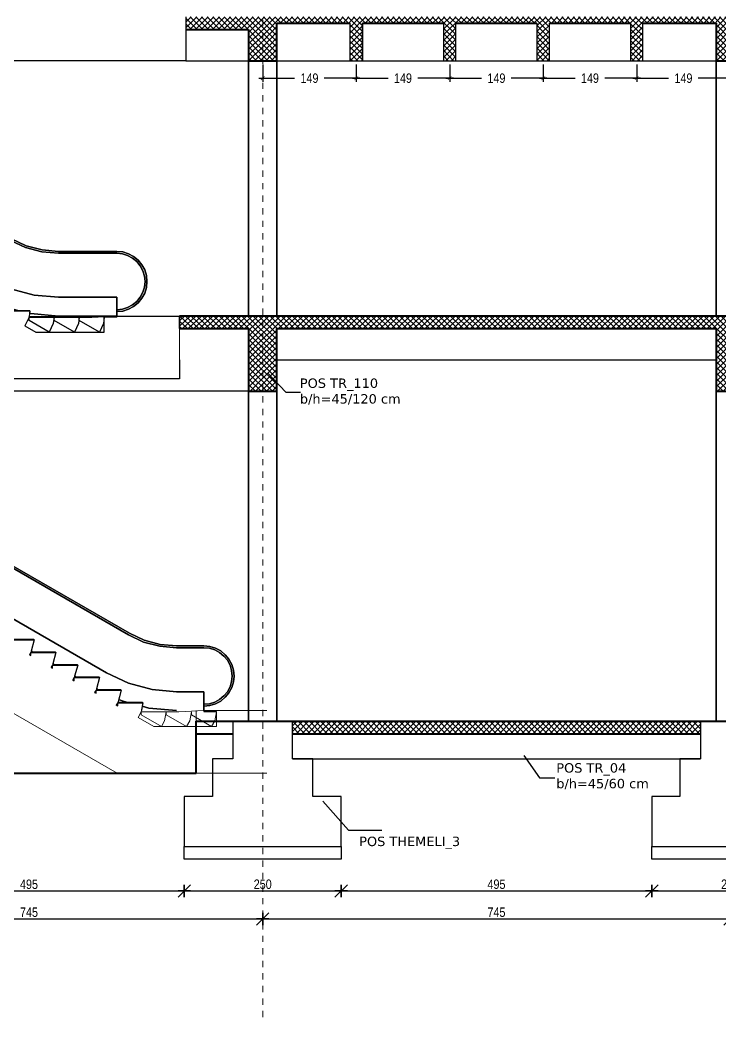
# Model space of a CAD drawing. Header units: metres. Extents: x 7509067 to 7509712, y 4726925 to 4727058.
# Drawn here: x 7509180.86 to 7509192.01, y 4726979.15 to 4726995.07 of the extents above; entities that cross this region are included whole.
import ezdxf

# ---------------------------------------------------------------- set-up
doc = ezdxf.new("R2010")
doc.units = ezdxf.units.M
doc.header["$PDMODE"] = 32
doc.header["$PDSIZE"] = 0.2
doc.linetypes.add('DASHED', pattern=[0.75, 0.5, -0.25])
for name, color, linetype, lineweight in [('Akset_Pen_No__13', 13, 'Continuous', 18), ('muri', 7, 'Continuous', 40), ('New_Dimensionet_Pen_No__15', 15, 'Continuous', 18), ('Spotat', 1, 'Continuous', 15)]:
    doc.layers.add(name, color=color, linetype=linetype, lineweight=lineweight)
for name, color, linetype, lineweight, true_color in [('New_01 Bodrumi_Pen_No__29', 7, 'Continuous', 18, 0x261713), ('New_01 Bodrumi_Pen_No__88', 7, 'Continuous', 18, 0x092600), ('New_Dimensionet_Pen_No__24', 7, 'Continuous', 18, 0x7f1f00)]:
    doc.layers.add(name, color=color, linetype=linetype, lineweight=lineweight, true_color=true_color)
doc.styles.add('Dimensionet CM', font='swissc.ttf', dxfattribs={"height": 15})
doc.styles.add('Mini shkronjat', font='simplex.shx', dxfattribs={"height": 6})
doc.dimstyles.new('Dimensionet CM', dxfattribs={"dimtxt": 10, "dimasz": 6, "dimexe": 6, "dimexo": 6, "dimgap": 10, "dimtad": 0, "dimtih": 1, "dimtoh": 1, "dimtxsty": 'Dimensionet CM', "dimblk": 'ARCHTICK', "dimcen": 1, "dimdle": 6, "dimadec": 0, "dimazin": 0, "dimtfac": 1, "dimtmove": 0, "dimatfit": 3, "dimldrblk": 'ARCHTICK', "dimfxl": 1, "dimarcsym": 0})
pattern_1 = [(135, (-134213.647, 70360.724), (-4.49012806, -4.49012806), []), (225, (-134213.647, 70360.724), (4.49012806, -4.49012806), [])]
pattern_2 = [(135, (-134213.647, 70343.724), (-4.49012806, -4.49012806), []), (225, (-134213.647, 70343.724), (4.49012806, -4.49012806), [])]

# ---------------------------------------------------------------- blocks, each defined once
blk = doc.blocks.new('_ArchTick')
at = {"layer": 'Spotat', "color": 0, "const_width": 0.15}
blk.add_lwpolyline([(-0.5, -0.5), (0.5, 0.5)], dxfattribs=at)
blk = doc.blocks.new('*D208')
at = {"color": 0, "lineweight": -2, "transparency": 16777216}
for p, q in [((451810.5, 129665), (451810.5, 129637.1)), ((451959.5, 129665), (451959.5, 129637.1)), ((451804.5, 129643.1), (451861.3, 129643.1)), ((451965.5, 129643.1), (451908.7, 129643.1))]:
    blk.add_line(p, q, dxfattribs=at)
at = {"layer": 'Defpoints', "color": 0, "transparency": 16777216}
for p in [(451810.5, 129671), (451959.5, 129671), (451959.5, 129643.1)]:
    blk.add_point(p, dxfattribs=at)
at = {"color": 0, "lineweight": -2, "transparency": 16777216, "xscale": 6, "yscale": 6, "zscale": 6, "rotation": 180}
blk.add_blockref('_ArchTick', (451810.5, 129643.1), dxfattribs=at)
at = {"color": 0, "lineweight": -2, "transparency": 16777216, "xscale": 6, "yscale": 6, "zscale": 6}
blk.add_blockref('_ArchTick', (451959.5, 129643.1), dxfattribs=at)
at = {"color": 0, "transparency": 16777216, "insert": (451885, 129643.1), "char_height": 15, "attachment_point": 5, "style": 'Dimensionet CM'}
blk.add_mtext('149', dxfattribs=at)
blk = doc.blocks.new('*D209')
at = {"color": 0, "lineweight": -2, "transparency": 16777216}
for p, q in [((451959.5, 129665), (451959.5, 129637.1)), ((452108.5, 129665), (452108.5, 129637.1)), ((451953.5, 129643.1), (452010.3, 129643.1)), ((452114.5, 129643.1), (452057.7, 129643.1))]:
    blk.add_line(p, q, dxfattribs=at)
at = {"layer": 'Defpoints', "color": 0, "transparency": 16777216}
for p in [(451959.5, 129671), (452108.5, 129671), (452108.5, 129643.1)]:
    blk.add_point(p, dxfattribs=at)
at = {"color": 0, "lineweight": -2, "transparency": 16777216, "xscale": 6, "yscale": 6, "zscale": 6, "rotation": 180}
blk.add_blockref('_ArchTick', (451959.5, 129643.1), dxfattribs=at)
at = {"color": 0, "lineweight": -2, "transparency": 16777216, "xscale": 6, "yscale": 6, "zscale": 6}
blk.add_blockref('_ArchTick', (452108.5, 129643.1), dxfattribs=at)
at = {"color": 0, "transparency": 16777216, "insert": (452034, 129643.1), "char_height": 15, "attachment_point": 5, "style": 'Dimensionet CM'}
blk.add_mtext('149', dxfattribs=at)
blk = doc.blocks.new('*D210')
at = {"color": 0, "lineweight": -2, "transparency": 16777216}
for p, q in [((452108.5, 129665), (452108.5, 129637.1)), ((452257.5, 129665), (452257.5, 129637.1)), ((452102.5, 129643.1), (452159.3, 129643.1)), ((452263.5, 129643.1), (452206.7, 129643.1))]:
    blk.add_line(p, q, dxfattribs=at)
at = {"layer": 'Defpoints', "color": 0, "transparency": 16777216}
for p in [(452108.5, 129671), (452257.5, 129671), (452257.5, 129643.1)]:
    blk.add_point(p, dxfattribs=at)
at = {"color": 0, "lineweight": -2, "transparency": 16777216, "xscale": 6, "yscale": 6, "zscale": 6, "rotation": 180}
blk.add_blockref('_ArchTick', (452108.5, 129643.1), dxfattribs=at)
at = {"color": 0, "lineweight": -2, "transparency": 16777216, "xscale": 6, "yscale": 6, "zscale": 6}
blk.add_blockref('_ArchTick', (452257.5, 129643.1), dxfattribs=at)
at = {"color": 0, "transparency": 16777216, "insert": (452183, 129643.1), "char_height": 15, "attachment_point": 5, "style": 'Dimensionet CM'}
blk.add_mtext('149', dxfattribs=at)
blk = doc.blocks.new('*D211')
at = {"color": 0, "lineweight": -2, "transparency": 16777216}
for p, q in [((452257.5, 129665), (452257.5, 129637.1)), ((452406.5, 129665), (452406.5, 129637.1)), ((452251.5, 129643.1), (452308.3, 129643.1)), ((452412.5, 129643.1), (452355.7, 129643.1))]:
    blk.add_line(p, q, dxfattribs=at)
at = {"layer": 'Defpoints', "color": 0, "transparency": 16777216}
for p in [(452257.5, 129671), (452406.5, 129671), (452406.5, 129643.1)]:
    blk.add_point(p, dxfattribs=at)
at = {"color": 0, "lineweight": -2, "transparency": 16777216, "xscale": 6, "yscale": 6, "zscale": 6, "rotation": 180}
blk.add_blockref('_ArchTick', (452257.5, 129643.1), dxfattribs=at)
at = {"color": 0, "lineweight": -2, "transparency": 16777216, "xscale": 6, "yscale": 6, "zscale": 6}
blk.add_blockref('_ArchTick', (452406.5, 129643.1), dxfattribs=at)
at = {"color": 0, "transparency": 16777216, "insert": (452332, 129643.1), "char_height": 15, "attachment_point": 5, "style": 'Dimensionet CM'}
blk.add_mtext('149', dxfattribs=at)
blk = doc.blocks.new('*D212')
at = {"color": 0, "lineweight": -2, "transparency": 16777216}
for p, q in [((452406.5, 129665), (452406.5, 129637.1)), ((452555.5, 129665), (452555.5, 129637.1)), ((452400.5, 129643.1), (452457.3, 129643.1)), ((452561.5, 129643.1), (452504.7, 129643.1))]:
    blk.add_line(p, q, dxfattribs=at)
at = {"layer": 'Defpoints', "color": 0, "transparency": 16777216}
for p in [(452406.5, 129671), (452555.5, 129671), (452555.5, 129643.1)]:
    blk.add_point(p, dxfattribs=at)
at = {"color": 0, "lineweight": -2, "transparency": 16777216, "xscale": 6, "yscale": 6, "zscale": 6, "rotation": 180}
blk.add_blockref('_ArchTick', (452406.5, 129643.1), dxfattribs=at)
at = {"color": 0, "lineweight": -2, "transparency": 16777216, "xscale": 6, "yscale": 6, "zscale": 6}
blk.add_blockref('_ArchTick', (452555.5, 129643.1), dxfattribs=at)
at = {"color": 0, "transparency": 16777216, "insert": (452481, 129643.1), "char_height": 15, "attachment_point": 5, "style": 'Dimensionet CM'}
blk.add_mtext('149', dxfattribs=at)
blk = doc.blocks.new('D')
for p, q in [((5, 5), (-5, -5)), ((-5, 0), (5, 0)), ((0, 5), (0, -5))]:
    blk.add_line(p, q)
blk = doc.blocks.new('*D233')
at = {"lineweight": -2, "transparency": 16777216}
blk.add_line((451067.5, 128302.6), (451808.5, 128302.6), dxfattribs=at)
at = {"layer": 'Defpoints', "color": 0, "transparency": 16777216}
for p in [(451810.5, 128302.6), (451065.5, 128143.1), (451810.5, 128143.1)]:
    blk.add_point(p, dxfattribs=at)
at = {"lineweight": -2, "transparency": 16777216, "xscale": 2, "yscale": 2, "zscale": 2, "rotation": 180}
blk.add_blockref('D', (451065.5, 128302.6), dxfattribs=at)
at = {"lineweight": -2, "transparency": 16777216, "xscale": 2, "yscale": 2, "zscale": 2}
blk.add_blockref('D', (451810.5, 128302.6), dxfattribs=at)
at = {"transparency": 16777216, "insert": (451438, 128313.3), "char_height": 15, "attachment_point": 5, "style": 'Dimensionet CM'}
blk.add_mtext('745', dxfattribs=at)
blk = doc.blocks.new('*D234')
at = {"lineweight": -2, "transparency": 16777216}
blk.add_line((451812.5, 128302.6), (452553.5, 128302.6), dxfattribs=at)
at = {"layer": 'Defpoints', "color": 0, "transparency": 16777216}
for p in [(452555.5, 128302.6), (452555.5, 128149.1), (451810.5, 128143.1)]:
    blk.add_point(p, dxfattribs=at)
at = {"lineweight": -2, "transparency": 16777216, "xscale": 2, "yscale": 2, "zscale": 2, "rotation": 180}
blk.add_blockref('D', (451810.5, 128302.6), dxfattribs=at)
at = {"lineweight": -2, "transparency": 16777216, "xscale": 2, "yscale": 2, "zscale": 2}
blk.add_blockref('D', (452555.5, 128302.6), dxfattribs=at)
at = {"transparency": 16777216, "insert": (452183, 128313.3), "char_height": 15, "attachment_point": 5, "style": 'Dimensionet CM'}
blk.add_mtext('745', dxfattribs=at)
blk = doc.blocks.new('*D144')
at = {"lineweight": -2, "transparency": 16777216}
blk.add_line((451192.5, 128347.2), (451683.5, 128347.2), dxfattribs=at)
at = {"layer": 'Defpoints', "color": 0, "transparency": 16777216}
for p in [(451190.5, 128414), (451685.5, 128418), (451685.5, 128347.2)]:
    blk.add_point(p, dxfattribs=at)
at = {"lineweight": -2, "transparency": 16777216, "xscale": 2, "yscale": 2, "zscale": 2, "rotation": 180}
blk.add_blockref('D', (451190.5, 128347.2), dxfattribs=at)
at = {"lineweight": -2, "transparency": 16777216, "xscale": 2, "yscale": 2, "zscale": 2}
blk.add_blockref('D', (451685.5, 128347.2), dxfattribs=at)
at = {"transparency": 16777216, "insert": (451438, 128357.9), "char_height": 15, "attachment_point": 5, "style": 'Dimensionet CM'}
blk.add_mtext('495', dxfattribs=at)
blk = doc.blocks.new('*D145')
at = {"lineweight": -2, "transparency": 16777216}
blk.add_line((451687.5, 128347.2), (451933.5, 128347.2), dxfattribs=at)
at = {"layer": 'Defpoints', "color": 0, "transparency": 16777216}
for p in [(451685.5, 128418), (451935.5, 128418), (451935.5, 128347.2)]:
    blk.add_point(p, dxfattribs=at)
at = {"lineweight": -2, "transparency": 16777216, "xscale": 2, "yscale": 2, "zscale": 2, "rotation": 180}
blk.add_blockref('D', (451685.5, 128347.2), dxfattribs=at)
at = {"lineweight": -2, "transparency": 16777216, "xscale": 2, "yscale": 2, "zscale": 2}
blk.add_blockref('D', (451935.5, 128347.2), dxfattribs=at)
at = {"transparency": 16777216, "insert": (451810.5, 128357.9), "char_height": 15, "attachment_point": 5, "style": 'Dimensionet CM'}
blk.add_mtext('250', dxfattribs=at)
blk = doc.blocks.new('*D146')
at = {"lineweight": -2, "transparency": 16777216}
blk.add_line((451937.5, 128347.2), (452428.5, 128347.2), dxfattribs=at)
at = {"layer": 'Defpoints', "color": 0, "transparency": 16777216}
for p in [(451935.5, 128418), (452430.5, 128418), (452430.5, 128347.2)]:
    blk.add_point(p, dxfattribs=at)
at = {"lineweight": -2, "transparency": 16777216, "xscale": 2, "yscale": 2, "zscale": 2, "rotation": 180}
blk.add_blockref('D', (451935.5, 128347.2), dxfattribs=at)
at = {"lineweight": -2, "transparency": 16777216, "xscale": 2, "yscale": 2, "zscale": 2}
blk.add_blockref('D', (452430.5, 128347.2), dxfattribs=at)
at = {"transparency": 16777216, "insert": (452183, 128357.9), "char_height": 15, "attachment_point": 5, "style": 'Dimensionet CM'}
blk.add_mtext('495', dxfattribs=at)
blk = doc.blocks.new('*D147')
at = {"lineweight": -2, "transparency": 16777216}
blk.add_line((452432.5, 128347.2), (452678.5, 128347.2), dxfattribs=at)
at = {"layer": 'Defpoints', "color": 0, "transparency": 16777216}
for p in [(452430.5, 128418), (452680.5, 128418), (452680.5, 128347.2)]:
    blk.add_point(p, dxfattribs=at)
at = {"lineweight": -2, "transparency": 16777216, "xscale": 2, "yscale": 2, "zscale": 2, "rotation": 180}
blk.add_blockref('D', (452430.5, 128347.2), dxfattribs=at)
at = {"lineweight": -2, "transparency": 16777216, "xscale": 2, "yscale": 2, "zscale": 2}
blk.add_blockref('D', (452680.5, 128347.2), dxfattribs=at)
at = {"transparency": 16777216, "insert": (452555.5, 128357.9), "char_height": 15, "attachment_point": 5, "style": 'Dimensionet CM'}
blk.add_mtext('250', dxfattribs=at)
blk = doc.blocks.new('A$C3AEC7A1F')
h = blk.add_hatch()
h.set_pattern_fill('ANSI37', color=256, scale=2, angle=90, style=0)
h.set_pattern_definition(pattern_1)
h.paths.add_polyline_path([(11784.828, 1577.884), (11784.828, 1527.884), (11807.328, 1527.884), (11807.328, 1597.884), (11684.836, 1597.884), (11684.836, 1577.884)])
h = blk.add_hatch()
h.set_pattern_fill('ANSI37', color=256, scale=2, angle=90, style=0)
h.set_pattern_definition(pattern_1)
h.paths.add_polyline_path([(11829.828, 1587.884), (11829.828, 1587.884), (11829.828, 1587.884), (11946.328, 1587.884), (11946.328, 1527.884), (11966.328, 1527.884), (11966.328, 1587.884), (12095.328, 1587.884), (12095.328, 1527.884), (12115.328, 1527.884), (12115.328, 1587.884), (12244.328, 1587.884), (12244.328, 1527.884), (12264.328, 1527.884), (12264.328, 1587.884), (12393.328, 1587.884), (12393.328, 1527.884), (12413.328, 1527.884), (12413.328, 1587.884), (12529.828, 1587.884), (12529.828, 1527.884), (12552.328, 1527.884), (12552.328, 1597.884), (11807.328, 1597.884), (11807.328, 1527.884), (11829.828, 1527.884)])
h = blk.add_hatch()
h.set_pattern_fill('ANSI37', color=256, scale=2, angle=90, style=0)
h.set_pattern_definition(pattern_2)
h.paths.add_polyline_path([(11784.828, 1100.884), (11784.828, 1050.884), (11784.828, 1050.884), (11784.828, 1000.884), (11807.328, 1000.884), (11807.328, 1120.884), (11674.832, 1120.884), (11674.832, 1100.884)])
h.paths.add_polyline_path([(11807.328, 1120.884), (11807.328, 1000.884), (11829.828, 1000.884), (11829.828, 1100.884), (12529.828, 1100.884), (12529.828, 1000.884), (12552.328, 1000.884), (12552.328, 1120.884)])
h.paths.add_polyline_path([(13274.828, 1100.884), (13274.828, 1000.884), (13319.828, 1000.884), (13319.828, 1100.884), (14019.828, 1100.884), (14019.828, 1050.884), (14064.828, 1050.884), (14064.828, 1100.884), (14214.828, 1100.884), (14214.828, 1120.884), (12552.328, 1120.884), (12552.328, 1000.884), (12574.828, 1000.884), (12574.828, 1100.884)])
h = blk.add_hatch()
h.set_pattern_fill('ANSI37', color=256, scale=2, angle=90, style=0)
h.set_pattern_definition(pattern_2)
h.paths.add_polyline_path([(12504.828, 474.884), (11854.828, 474.884), (11854.828, 454.884), (12504.828, 454.884)])
for p, q in [((11684.836, 1597.884), (11684.836, 1577.884)), ((11684.836, 1577.884), (11684.836, 1527.884)), ((11784.828, 1577.884), (11719.832, 1577.884)), ((11784.828, 1577.884), (11774.832, 1577.884)), ((11784.828, 1120.884), (11784.828, 1577.884)), ((11784.828, 1577.884), (11784.828, 1120.884)), ((11784.828, 1577.884), (11784.828, 1120.884)), ((11784.828, 1120.884), (11784.828, 1577.884)), ((11829.828, 1587.884), (11829.828, 1120.884)), ((11829.828, 1120.884), (11829.828, 1587.884)), ((11829.828, 1120.884), (11829.828, 1587.884)), ((11829.828, 1587.884), (11829.828, 1120.884)), ((11946.328, 1587.884), (11829.828, 1587.884)), ((11946.328, 1587.884), (11946.328, 1527.884)), ((12095.328, 1587.884), (11966.328, 1587.884)), ((11966.328, 1587.884), (11966.328, 1527.884)), ((12244.328, 1587.884), (12115.328, 1587.884)), ((12393.328, 1587.884), (12264.328, 1587.884)), ((12529.828, 1587.884), (12413.328, 1587.884)), ((12529.828, 1587.884), (12529.828, 1120.884)), ((12529.828, 1120.884), (12529.828, 1587.884)), ((11684.836, 1527.884), (10952.332, 1527.884)), ((11684.836, 1527.884), (14019.828, 1527.884)), ((11406.75, 1243.98), (11430.447, 1232.93)), ((11430.447, 1232.93), (11406.75, 1243.98)), ((11429.421, 1230.111), (11405.25, 1241.382)), ((11405.25, 1241.382), (11429.421, 1230.111)), ((11455.182, 1223.208), (11429.421, 1230.111)), ((11429.421, 1230.111), (11455.182, 1223.208)), ((11430.447, 1232.93), (11455.703, 1226.163)), ((11455.703, 1226.163), (11430.447, 1232.93)), ((11481.75, 1220.884), (11455.182, 1223.208)), ((11455.182, 1223.208), (11481.75, 1220.884)), ((11455.703, 1226.163), (11481.75, 1223.884)), ((11481.75, 1223.884), (11455.703, 1226.163)), ((11481.75, 1223.884), (11574.832, 1223.884)), ((11574.832, 1223.884), (11481.75, 1223.884)), ((11574.832, 1220.884), (11481.75, 1220.884)), ((11481.75, 1220.884), (11574.832, 1220.884)), ((11574.832, 1223.884), (11584.196, 1222.962)), ((11584.196, 1222.962), (11574.832, 1223.884)), ((11583.611, 1220.019), (11574.832, 1220.884)), ((11574.832, 1220.884), (11583.611, 1220.019)), ((11592.053, 1217.459), (11583.611, 1220.019)), ((11583.611, 1220.019), (11592.053, 1217.459)), ((11584.196, 1222.962), (11593.201, 1220.23)), ((11593.201, 1220.23), (11584.196, 1222.962)), ((11599.833, 1213.3), (11592.053, 1217.459)), ((11592.053, 1217.459), (11599.833, 1213.3)), ((11593.201, 1220.23), (11601.499, 1215.795)), ((11601.499, 1215.795), (11593.201, 1220.23)), ((11606.652, 1207.704), (11599.833, 1213.3)), ((11599.833, 1213.3), (11606.652, 1207.704)), ((11601.499, 1215.795), (11608.773, 1209.825)), ((11608.773, 1209.825), (11601.499, 1215.795)), ((11594.78, 614.98), (10588.858, 1195.749)), ((11612.248, 1200.885), (11606.652, 1207.704)), ((11606.652, 1207.704), (11612.248, 1200.885)), ((11608.773, 1209.825), (11614.743, 1202.551)), ((11614.743, 1202.551), (11608.773, 1209.825)), ((11616.407, 1193.105), (11612.248, 1200.885)), ((11612.248, 1200.885), (11616.407, 1193.105)), ((11614.743, 1202.551), (11619.178, 1194.253)), ((11619.178, 1194.253), (11614.743, 1202.551)), ((11593.28, 612.382), (10587.358, 1193.151)), ((10587.358, 1193.151), (11593.28, 612.382)), ((11618.967, 1184.663), (11616.407, 1193.105)), ((11616.407, 1193.105), (11618.967, 1184.663)), ((11619.832, 1175.884), (11618.967, 1184.663)), ((11618.967, 1184.663), (11619.832, 1175.884)), ((11619.178, 1194.253), (11621.91, 1185.248)), ((11621.91, 1185.248), (11619.178, 1194.253)), ((11621.91, 1185.248), (11622.832, 1175.884)), ((11622.832, 1175.884), (11621.91, 1185.248)), ((11443.026, 1154.272), (11405.479, 1164.333)), ((11405.479, 1164.333), (11443.026, 1154.272)), ((11616.407, 1158.663), (11618.967, 1167.105)), ((11618.967, 1167.105), (11616.407, 1158.663)), ((11618.967, 1167.105), (11619.832, 1175.884)), ((11619.832, 1175.884), (11618.967, 1167.105)), ((11621.91, 1166.52), (11619.178, 1157.515)), ((11619.178, 1157.515), (11621.91, 1166.52)), ((11622.832, 1175.884), (11621.91, 1166.52)), ((11621.91, 1166.52), (11622.832, 1175.884)), ((11481.75, 1150.884), (11443.026, 1154.272)), ((11443.026, 1154.272), (11481.75, 1150.884)), ((11574.832, 1150.884), (11481.75, 1150.884)), ((11481.75, 1150.884), (11574.832, 1150.884)), ((11574.832, 1120.884), (11574.832, 1150.884)), ((11574.832, 1150.884), (11574.832, 1130.884)), ((11606.652, 1144.064), (11612.248, 1150.883)), ((11612.248, 1150.883), (11606.652, 1144.064)), ((11614.743, 1149.217), (11608.773, 1141.943)), ((11608.773, 1141.943), (11614.743, 1149.217)), ((11612.248, 1150.883), (11616.407, 1158.663)), ((11616.407, 1158.663), (11612.248, 1150.883)), ((11619.178, 1157.515), (11614.743, 1149.217)), ((11614.743, 1149.217), (11619.178, 1157.515)), ((11558.28, 551.76), (10552.358, 1132.529)), ((10552.358, 1132.529), (11558.28, 551.76)), ((11397.857, 1135.435), (11420.439, 1129.384)), ((11574.832, 1130.884), (11583.611, 1131.749)), ((11583.611, 1131.749), (11574.832, 1130.884)), ((11583.611, 1131.749), (11592.053, 1134.309)), ((11592.053, 1134.309), (11583.611, 1131.749)), ((11593.201, 1131.538), (11584.196, 1128.806)), ((11584.196, 1128.806), (11593.201, 1131.538)), ((11592.053, 1134.309), (11599.833, 1138.468)), ((11599.833, 1138.468), (11592.053, 1134.309)), ((11601.499, 1135.973), (11593.201, 1131.538)), ((11593.201, 1131.538), (11601.499, 1135.973)), ((11599.833, 1138.468), (11606.652, 1144.064)), ((11606.652, 1144.064), (11599.833, 1138.468)), ((11608.773, 1141.943), (11601.499, 1135.973)), ((11601.499, 1135.973), (11608.773, 1141.943)), ((11396.102, 1128.884), (11436.102, 1128.884)), ((11435.602, 1129.384), (11396.602, 1129.384)), ((11420.439, 1129.384), (11435.602, 1129.384)), ((11434.832, 1118.884), (11428.375, 1105.252)), ((11435.648, 1125.309), (11434.832, 1118.884)), ((11435.332, 1119.384), (11434.832, 1118.884)), ((11434.832, 1118.884), (11435.332, 1119.384)), ((11434.832, 1118.884), (11474.832, 1118.884)), ((11434.832, 1113.884), (11434.832, 1118.884)), ((11474.332, 1119.384), (11435.332, 1119.384)), ((11435.332, 1119.384), (11474.332, 1119.384)), ((11436.102, 1128.884), (11435.602, 1129.384)), ((11435.602, 1129.384), (11436.102, 1128.884)), ((11436.102, 1128.884), (11435.648, 1125.309)), ((11437.817, 1124.728), (11435.648, 1125.309)), ((11435.648, 1125.309), (11437.817, 1124.728)), ((11481.75, 1120.884), (11437.817, 1124.728)), ((11437.817, 1124.728), (11481.75, 1120.884)), ((11474.832, 1118.884), (11473.562, 1108.884)), ((11474.832, 1118.884), (11474.332, 1119.384)), ((11474.332, 1119.384), (11474.832, 1118.884)), ((11475.332, 1119.384), (11474.832, 1118.884)), ((11474.832, 1118.884), (11475.332, 1119.384)), ((11474.832, 1118.884), (11514.832, 1118.884)), ((11474.832, 1113.884), (11474.832, 1118.884)), ((11514.332, 1119.384), (11475.332, 1119.384)), ((11475.332, 1119.384), (11514.332, 1119.384)), ((11574.832, 1120.884), (11481.75, 1120.884)), ((11481.75, 1120.884), (11574.832, 1120.884)), ((11514.832, 1118.884), (11513.562, 1108.884)), ((11514.832, 1118.884), (11514.332, 1119.384)), ((11514.332, 1119.384), (11514.832, 1118.884)), ((11515.332, 1119.384), (11514.832, 1118.884)), ((11514.832, 1118.884), (11515.332, 1119.384)), ((11514.832, 1118.884), (11534.832, 1118.884)), ((11514.832, 1113.884), (11514.832, 1118.884)), ((11544.832, 1119.384), (11515.332, 1119.384)), ((11515.332, 1119.384), (11544.832, 1119.384)), ((11534.832, 1118.884), (11544.832, 1119.384)), ((11544.832, 1119.384), (11574.832, 1120.884)), ((11554.832, 1118.884), (11553.562, 1108.884)), ((11554.832, 1095.252), (11554.832, 1118.884)), ((11574.832, 1130.884), (11574.832, 1127.884)), ((11584.196, 1128.806), (11574.832, 1127.884)), ((11574.832, 1127.884), (11584.196, 1128.806)), ((11574.832, 1127.884), (11574.832, 1120.884)), ((11574.832, 1120.884), (11674.832, 1120.884)), ((11674.832, 1120.884), (11674.832, 1100.884)), ((11719.832, 1120.884), (12419.832, 1120.884)), ((12419.832, 1120.884), (12464.832, 1120.884)), ((12464.832, 1120.884), (13164.832, 1120.884)), ((11428.375, 1105.252), (11445.695, 1095.252)), ((11467.104, 1095.252), (11434.832, 1113.884)), ((11473.562, 1108.884), (11467.104, 1095.252)), ((11507.104, 1095.252), (11474.832, 1113.884)), ((11513.562, 1108.884), (11507.104, 1095.252)), ((11547.104, 1095.252), (11514.832, 1113.884)), ((11553.562, 1108.884), (11547.104, 1095.252)), ((11445.695, 1095.252), (11467.104, 1095.252)), ((11467.104, 1095.252), (11507.104, 1095.252)), ((11507.104, 1095.252), (11547.104, 1095.252)), ((11547.104, 1095.252), (11554.832, 1095.252)), ((11674.832, 1050.884), (11674.832, 1020.884)), ((11784.828, 474.884), (11784.828, 1050.884)), ((11784.828, 1050.884), (11784.828, 474.884)), ((11784.828, 474.884), (11784.828, 1050.884)), ((11784.828, 1050.884), (11784.828, 474.884)), ((11829.828, 1050.884), (11829.828, 474.884)), ((11829.828, 474.884), (11829.828, 1050.884)), ((11829.828, 1050.884), (11829.828, 474.884)), ((11829.828, 474.884), (11829.828, 1050.884)), ((11829.828, 1050.884), (12529.828, 1050.884)), ((12529.828, 474.884), (12529.828, 1050.884)), ((12529.828, 1050.884), (12529.828, 474.884)), ((11674.832, 1020.884), (11387.164, 1020.884)), ((11814.984, 1030.289), (11844.2, 999.515)), ((11784.828, 1000.884), (10926.375, 1000.884)), ((11784.828, 1000.884), (11829.828, 1000.884)), ((11844.2, 999.515), (11867.495, 999.515)), ((12529.828, 1000.884), (12574.828, 1000.884)), ((11084.828, 909.401), (11594.78, 614.98)), ((11617.451, 601.111), (11593.28, 612.382)), ((11593.28, 612.382), (11617.451, 601.111)), ((11594.78, 614.98), (11618.477, 603.93)), ((11618.477, 603.93), (11594.78, 614.98)), ((11403.133, 604.384), (11443.133, 604.384)), ((11442.633, 604.884), (11403.633, 604.884)), ((11406.267, 604.884), (11442.633, 604.884)), ((11443.133, 604.384), (11438.31, 586.384)), ((11443.133, 604.384), (11442.633, 604.884)), ((11442.633, 604.884), (11443.133, 604.384)), ((11643.212, 594.208), (11617.451, 601.111)), ((11617.451, 601.111), (11643.212, 594.208)), ((11618.477, 603.93), (11643.733, 597.163)), ((11643.733, 597.163), (11618.477, 603.93)), ((11669.78, 591.884), (11643.212, 594.208)), ((11643.212, 594.208), (11669.78, 591.884)), ((11643.733, 597.163), (11669.78, 594.884)), ((11669.78, 594.884), (11643.733, 597.163)), ((11669.78, 594.884), (11713.618, 594.884)), ((11713.618, 594.884), (11669.78, 594.884)), ((11713.618, 591.884), (11669.78, 591.884)), ((11669.78, 591.884), (11713.618, 591.884)), ((11713.618, 594.884), (11722.982, 593.962)), ((11722.982, 593.962), (11713.618, 594.884)), ((11722.397, 591.019), (11713.618, 591.884)), ((11713.618, 591.884), (11722.397, 591.019)), ((11730.838, 588.459), (11722.397, 591.019)), ((11722.397, 591.019), (11730.838, 588.459)), ((11722.982, 593.962), (11731.986, 591.23)), ((11731.986, 591.23), (11722.982, 593.962)), ((11731.986, 591.23), (11740.285, 586.795)), ((11740.285, 586.795), (11731.986, 591.23)), ((11437.774, 584.384), (11435.405, 580.752)), ((11435.405, 580.752), (11437.774, 579.384)), ((11438.31, 586.384), (11437.774, 584.384)), ((11438.274, 584.884), (11437.774, 584.384)), ((11437.774, 584.384), (11438.274, 584.884)), ((11437.774, 584.384), (11477.774, 584.384)), ((11437.774, 579.384), (11437.774, 584.384)), ((11477.274, 584.884), (11438.274, 584.884)), ((11438.274, 584.884), (11440.908, 584.884)), ((11440.908, 584.884), (11438.31, 586.384)), ((11438.31, 586.384), (11440.908, 584.884)), ((11440.908, 584.884), (11477.274, 584.884)), ((11477.774, 584.384), (11472.951, 566.384)), ((11477.774, 584.384), (11477.274, 584.884)), ((11477.274, 584.884), (11477.774, 584.384)), ((11738.618, 584.3), (11730.838, 588.459)), ((11730.838, 588.459), (11738.618, 584.3)), ((11745.437, 578.704), (11738.618, 584.3)), ((11738.618, 584.3), (11745.437, 578.704)), ((11740.285, 586.795), (11747.559, 580.825)), ((11747.559, 580.825), (11740.285, 586.795)), ((11751.034, 571.885), (11745.437, 578.704)), ((11745.437, 578.704), (11751.034, 571.885)), ((11747.559, 580.825), (11753.528, 573.551)), ((11753.528, 573.551), (11747.559, 580.825)), ((11753.528, 573.551), (11757.964, 565.253)), ((11757.964, 565.253), (11753.528, 573.551)), ((11472.415, 564.384), (11470.047, 560.752)), ((11470.047, 560.752), (11472.415, 559.384)), ((11472.951, 566.384), (11472.415, 564.384)), ((11472.915, 564.884), (11472.415, 564.384)), ((11472.415, 564.384), (11472.915, 564.884)), ((11472.415, 564.384), (11512.415, 564.384)), ((11472.415, 559.384), (11472.415, 564.384)), ((11511.915, 564.884), (11472.915, 564.884)), ((11472.915, 564.884), (11475.549, 564.884)), ((11475.549, 564.884), (11472.951, 566.384)), ((11472.951, 566.384), (11475.549, 564.884)), ((11475.549, 564.884), (11511.915, 564.884)), ((11512.415, 564.384), (11507.592, 546.384)), ((11512.415, 564.384), (11511.915, 564.884)), ((11511.915, 564.884), (11512.415, 564.384)), ((11755.192, 564.105), (11751.034, 571.885)), ((11751.034, 571.885), (11755.192, 564.105)), ((11757.753, 555.663), (11755.192, 564.105)), ((11755.192, 564.105), (11757.753, 555.663)), ((11757.964, 565.253), (11760.695, 556.248)), ((11760.695, 556.248), (11757.964, 565.253)), ((11507.056, 544.384), (11504.688, 540.752)), ((11507.592, 546.384), (11507.056, 544.384)), ((11507.556, 544.884), (11507.056, 544.384)), ((11507.056, 544.384), (11507.556, 544.884)), ((11507.056, 544.384), (11547.056, 544.384)), ((11507.056, 539.384), (11507.056, 544.384)), ((11546.556, 544.884), (11507.556, 544.884)), ((11507.556, 544.884), (11510.19, 544.884)), ((11510.19, 544.884), (11507.592, 546.384)), ((11507.592, 546.384), (11510.19, 544.884)), ((11510.19, 544.884), (11546.556, 544.884)), ((11547.056, 544.384), (11542.233, 526.384)), ((11547.056, 544.384), (11546.556, 544.884)), ((11546.556, 544.884), (11547.056, 544.384)), ((11593.509, 535.333), (11558.28, 551.76)), ((11558.28, 551.76), (11593.509, 535.333)), ((11758.618, 546.884), (11757.753, 555.663)), ((11757.753, 555.663), (11758.618, 546.884)), ((11757.753, 538.105), (11758.618, 546.884)), ((11758.618, 546.884), (11757.753, 538.105)), ((11760.695, 556.248), (11761.618, 546.884)), ((11761.618, 546.884), (11760.695, 556.248)), ((11761.618, 546.884), (11760.695, 537.52)), ((11760.695, 537.52), (11761.618, 546.884)), ((11504.688, 540.752), (11507.056, 539.384)), ((11542.233, 526.384), (11541.697, 524.384)), ((11543.28, 525.78), (11542.233, 526.384)), ((11542.233, 526.384), (11543.28, 525.78)), ((11545.201, 524.884), (11543.28, 525.78)), ((11543.28, 525.78), (11545.201, 524.884)), ((11631.056, 525.272), (11593.509, 535.333)), ((11593.509, 535.333), (11631.056, 525.272)), ((11751.034, 521.883), (11755.192, 529.663)), ((11755.192, 529.663), (11751.034, 521.883)), ((11757.964, 528.515), (11753.528, 520.217)), ((11753.528, 520.217), (11757.964, 528.515)), ((11755.192, 529.663), (11757.753, 538.105)), ((11757.753, 538.105), (11755.192, 529.663)), ((11760.695, 537.52), (11757.964, 528.515)), ((11757.964, 528.515), (11760.695, 537.52)), ((11541.697, 524.384), (11539.329, 520.752)), ((11539.329, 520.752), (11541.697, 519.384)), ((11542.197, 524.884), (11541.697, 524.384)), ((11541.697, 524.384), (11542.197, 524.884)), ((11541.697, 524.384), (11581.697, 524.384)), ((11541.697, 519.384), (11541.697, 524.384)), ((11581.197, 524.884), (11542.197, 524.884)), ((11542.197, 524.884), (11545.201, 524.884)), ((11545.201, 524.884), (11581.197, 524.884)), ((11581.697, 524.384), (11577.763, 509.7)), ((11581.697, 524.384), (11581.197, 524.884)), ((11581.197, 524.884), (11581.697, 524.384)), ((11669.78, 521.884), (11631.056, 525.272)), ((11631.056, 525.272), (11669.78, 521.884)), ((11713.618, 521.884), (11669.78, 521.884)), ((11669.78, 521.884), (11713.618, 521.884)), ((11713.618, 491.884), (11713.618, 521.884)), ((11713.618, 521.884), (11713.618, 501.884)), ((11738.618, 509.468), (11745.437, 515.064)), ((11745.437, 515.064), (11738.618, 509.468)), ((11747.559, 512.943), (11740.285, 506.973)), ((11740.285, 506.973), (11747.559, 512.943)), ((11745.437, 515.064), (11751.034, 521.883)), ((11751.034, 521.883), (11745.437, 515.064)), ((11753.528, 520.217), (11747.559, 512.943)), ((11747.559, 512.943), (11753.528, 520.217)), ((11576.338, 504.384), (11573.97, 500.752)), ((11573.97, 500.752), (11576.338, 499.384)), ((11577.763, 509.7), (11576.338, 504.384)), ((11576.838, 504.884), (11576.338, 504.384)), ((11576.338, 504.384), (11576.838, 504.884)), ((11576.338, 504.384), (11616.338, 504.384)), ((11576.338, 499.384), (11576.338, 504.384)), ((11615.838, 504.884), (11576.838, 504.884)), ((11576.838, 504.884), (11591.675, 504.884)), ((11583.249, 507.142), (11577.763, 509.7)), ((11577.763, 509.7), (11583.249, 507.142)), ((11591.675, 504.884), (11583.249, 507.142)), ((11583.249, 507.142), (11591.675, 504.884)), ((11591.675, 504.884), (11615.838, 504.884)), ((11615.247, 498.568), (11613.993, 491.884)), ((11616.338, 504.384), (11615.247, 498.568)), ((11625.847, 495.728), (11615.247, 498.568)), ((11615.247, 498.568), (11625.847, 495.728)), ((11616.338, 504.384), (11615.838, 504.884)), ((11615.838, 504.884), (11616.338, 504.384)), ((11669.78, 491.884), (11625.847, 495.728)), ((11625.847, 495.728), (11669.78, 491.884)), ((11713.618, 501.884), (11722.397, 502.749)), ((11722.397, 502.749), (11713.618, 501.884)), ((11713.618, 501.884), (11713.618, 498.884)), ((11722.982, 499.806), (11713.618, 498.884)), ((11713.618, 498.884), (11722.982, 499.806)), ((11713.618, 498.884), (11713.618, 491.884)), ((11722.397, 502.749), (11730.838, 505.309)), ((11730.838, 505.309), (11722.397, 502.749)), ((11731.986, 502.538), (11722.982, 499.806)), ((11722.982, 499.806), (11731.986, 502.538)), ((11730.838, 505.309), (11738.618, 509.468)), ((11738.618, 509.468), (11730.838, 505.309)), ((11740.285, 506.973), (11731.986, 502.538)), ((11731.986, 502.538), (11740.285, 506.973)), ((11717.332, 491.884), (11719.832, 491.884)), ((11717.332, 474.884), (12422.332, 474.884)), ((11854.828, 414.884), (12504.828, 414.884)), ((12223.204, 420.196), (12248.642, 384.439)), ((12248.642, 384.439), (12272.785, 384.439)), ((11902.969, 347.526), (11943.79, 301.197)), ((11943.79, 301.197), (11997.261, 301.197))]:
    blk.add_line(p, q)
for points in [[(11946.328, 1587.884), (11946.328, 1527.884), (11966.328, 1527.884), (11966.328, 1587.884)], [(12095.328, 1587.884), (12095.328, 1527.884), (12115.328, 1527.884), (12115.328, 1587.884)], [(12244.328, 1587.884), (12244.328, 1527.884), (12264.328, 1527.884), (12264.328, 1587.884)], [(12393.328, 1587.884), (12393.328, 1527.884), (12413.328, 1527.884), (12413.328, 1587.884)], [(11674.832, 1100.884), (11674.832, 1120.884), (14214.828, 1120.884), (14214.828, 1100.884), (14064.828, 1100.884), (14064.828, 1050.884), (14019.828, 1050.884), (14019.828, 1100.884), (13319.828, 1100.884), (13319.828, 1000.884), (13274.828, 1000.884), (13274.828, 1100.884), (12574.828, 1100.884), (12574.828, 1000.884), (12529.828, 1000.884), (12529.828, 1100.884), (11829.828, 1100.884), (11829.828, 1000.884), (11784.828, 1000.884), (11784.828, 1100.884), (11674.832, 1100.884), (11674.832, 1120.884)]]:
    blk.add_lwpolyline(points)
at = {"color": 252}
for points in [[(11807.328, 274.884), (11932.328, 274.884), (11932.328, 354.884), (11887.328, 354.884), (11887.328, 414.884), (11854.828, 414.884), (11854.828, 474.884), (11759.828, 474.884), (11759.828, 414.884), (11727.328, 414.884), (11727.328, 354.884), (11682.328, 354.884), (11682.328, 274.884), (11807.328, 274.884)], [(12552.328, 274.884), (12677.328, 274.884), (12677.328, 354.884), (12632.328, 354.884), (12632.328, 414.884), (12599.828, 414.884), (12599.828, 474.884), (12504.828, 474.884), (12504.828, 414.884), (12472.328, 414.884), (12472.328, 354.884), (12427.328, 354.884), (12427.328, 274.884), (12552.328, 274.884)]]:
    blk.add_lwpolyline(points, dxfattribs=at)
for points in [[(11682.328, 274.884), (11932.328, 274.884), (11932.328, 254.884), (11682.328, 254.884)], [(12427.328, 274.884), (12677.328, 274.884), (12677.328, 254.884), (12427.328, 254.884)]]:
    blk.add_lwpolyline(points, close=True)
at = {"layer": 'Akset_Pen_No__13', "color": 251, "linetype": 'DASHED', "ltscale": 2}
blk.add_line((11807.328, 2632.871), (11807.328, 0), dxfattribs=at)
at = {"layer": 'muri'}
for p, q in [((11684.836, 1577.884), (11784.828, 1577.884)), ((11774.832, 1577.884), (11784.828, 1577.884)), ((11784.828, 1577.884), (11784.828, 1527.884)), ((11829.828, 1587.884), (11946.328, 1587.884)), ((11829.828, 1527.884), (11829.828, 1587.884)), ((11966.328, 1587.884), (12095.328, 1587.884)), ((12115.328, 1587.884), (12244.328, 1587.884)), ((12264.328, 1587.884), (12393.328, 1587.884)), ((12413.328, 1587.884), (12529.828, 1587.884)), ((12529.828, 1587.884), (12529.828, 1527.884)), ((11784.828, 1527.884), (11829.828, 1527.884)), ((12529.828, 1527.884), (12574.828, 1527.884)), ((11674.832, 1100.884), (11784.828, 1100.884)), ((11784.828, 1100.884), (11784.828, 1000.884)), ((11829.828, 1100.884), (12529.828, 1100.884)), ((11829.828, 1000.884), (11829.828, 1100.884)), ((12529.828, 1100.884), (12529.828, 1000.884)), ((11784.828, 1000.884), (11829.828, 1000.884)), ((12529.828, 1000.884), (12574.828, 1000.884)), ((11701.121, 391.884), (11701.121, 474.884)), ((11701.121, 474.884), (14089.828, 474.884)), ((11701.121, 454.884), (11759.828, 454.884)), ((11854.828, 454.884), (12504.828, 454.884)), ((11289.492, 391.884), (11701.121, 391.884))]:
    blk.add_line(p, q, dxfattribs=at)
blk.add_lwpolyline([(14214.828, 1120.884), (11674.832, 1120.884)], dxfattribs=at)
at = {"layer": 'New_01 Bodrumi_Pen_No__29', "color": 28, "linetype": 'Continuous', "lineweight": 18, "true_color": 0x261713}
for p, q in [((11813.618, 491.884), (11713.618, 491.884)), ((13927.332, 474.884), (11701.121, 474.884))]:
    blk.add_line(p, q, dxfattribs=at)
at = {"layer": 'New_01 Bodrumi_Pen_No__88', "color": 98, "linetype": 'Continuous', "lineweight": 18, "true_color": 0x092600}
for p, q in [((11784.828, 1120.884), (11784.828, 1577.884)), ((11829.828, 1120.884), (11829.828, 1587.884)), ((12529.828, 1120.884), (12529.828, 1587.884))]:
    blk.add_line(p, q, dxfattribs=at)
at = {"layer": 'New_Dimensionet_Pen_No__15', "color": 15, "linetype": 'Continuous', "lineweight": 18}
for p, q in [((11406.75, 1243.98), (11430.447, 1232.93)), ((11429.421, 1230.111), (11405.25, 1241.382)), ((11455.182, 1223.208), (11429.421, 1230.111)), ((11430.447, 1232.93), (11455.703, 1226.163)), ((11481.75, 1220.884), (11455.182, 1223.208)), ((11455.703, 1226.163), (11481.75, 1223.884)), ((11481.75, 1223.884), (11574.832, 1223.884)), ((11574.832, 1220.884), (11481.75, 1220.884)), ((11574.832, 1223.884), (11584.196, 1222.962)), ((11583.611, 1220.019), (11574.832, 1220.884)), ((11592.053, 1217.459), (11583.611, 1220.019)), ((11584.196, 1222.962), (11593.201, 1220.23)), ((11599.833, 1213.3), (11592.053, 1217.459)), ((11593.201, 1220.23), (11601.499, 1215.795)), ((11606.652, 1207.704), (11599.833, 1213.3)), ((11601.499, 1215.795), (11608.773, 1209.825)), ((10588.858, 1195.749), (11594.78, 614.98)), ((11612.248, 1200.885), (11606.652, 1207.704)), ((11608.773, 1209.825), (11614.743, 1202.551)), ((11616.407, 1193.105), (11612.248, 1200.885)), ((11614.743, 1202.551), (11619.178, 1194.253)), ((11593.28, 612.382), (10587.358, 1193.151)), ((11618.967, 1184.663), (11616.407, 1193.105)), ((11619.832, 1175.884), (11618.967, 1184.663)), ((11619.178, 1194.253), (11621.91, 1185.248)), ((11621.91, 1185.248), (11622.832, 1175.884)), ((11405.479, 1164.333), (11443.026, 1154.272)), ((11616.407, 1158.663), (11618.967, 1167.105)), ((11618.967, 1167.105), (11619.832, 1175.884)), ((11621.91, 1166.52), (11619.178, 1157.515)), ((11622.832, 1175.884), (11621.91, 1166.52)), ((11443.026, 1154.272), (11481.75, 1150.884)), ((11481.75, 1150.884), (11574.832, 1150.884)), ((11574.832, 1150.884), (11574.832, 1120.884)), ((11606.652, 1144.064), (11612.248, 1150.883)), ((11614.743, 1149.217), (11608.773, 1141.943)), ((11612.248, 1150.883), (11616.407, 1158.663)), ((11619.178, 1157.515), (11614.743, 1149.217)), ((10552.358, 1132.529), (11558.28, 551.76)), ((11574.832, 1130.884), (11583.611, 1131.749)), ((11583.611, 1131.749), (11592.053, 1134.309)), ((11593.201, 1131.538), (11584.196, 1128.806)), ((11592.053, 1134.309), (11599.833, 1138.468)), ((11601.499, 1135.973), (11593.201, 1131.538)), ((11599.833, 1138.468), (11606.652, 1144.064)), ((11608.773, 1141.943), (11601.499, 1135.973)), ((11396.602, 1129.384), (11435.602, 1129.384)), ((11435.332, 1119.384), (11434.832, 1118.884)), ((11435.332, 1119.384), (11474.332, 1119.384)), ((11436.102, 1128.884), (11435.602, 1129.384)), ((11435.648, 1125.309), (11437.817, 1124.728)), ((11437.817, 1124.728), (11481.75, 1120.884)), ((11474.832, 1118.884), (11474.332, 1119.384)), ((11475.332, 1119.384), (11474.832, 1118.884)), ((11475.332, 1119.384), (11514.332, 1119.384)), ((11481.75, 1120.884), (11574.832, 1120.884)), ((11514.832, 1118.884), (11514.332, 1119.384)), ((11515.332, 1119.384), (11514.832, 1118.884)), ((11515.332, 1119.384), (11544.832, 1119.384)), ((11584.196, 1128.806), (11574.832, 1127.884)), ((11617.451, 601.111), (11593.28, 612.382)), ((11594.78, 614.98), (11618.477, 603.93)), ((11403.633, 604.884), (11442.633, 604.884)), ((11443.133, 604.384), (11442.633, 604.884)), ((11643.212, 594.208), (11617.451, 601.111)), ((11618.477, 603.93), (11643.733, 597.163)), ((11669.78, 591.884), (11643.212, 594.208)), ((11643.733, 597.163), (11669.78, 594.884)), ((11669.78, 594.884), (11713.618, 594.884)), ((11713.618, 591.884), (11669.78, 591.884)), ((11713.618, 594.884), (11722.982, 593.962)), ((11722.397, 591.019), (11713.618, 591.884)), ((11730.838, 588.459), (11722.397, 591.019)), ((11722.982, 593.962), (11731.986, 591.23)), ((11731.986, 591.23), (11740.285, 586.795)), ((11438.274, 584.884), (11437.774, 584.384)), ((11438.274, 584.884), (11477.274, 584.884)), ((11438.31, 586.384), (11440.908, 584.884)), ((11477.774, 584.384), (11477.274, 584.884)), ((11738.618, 584.3), (11730.838, 588.459)), ((11745.437, 578.704), (11738.618, 584.3)), ((11740.285, 586.795), (11747.559, 580.825)), ((11751.034, 571.885), (11745.437, 578.704)), ((11747.559, 580.825), (11753.528, 573.551)), ((11753.528, 573.551), (11757.964, 565.253)), ((11472.915, 564.884), (11472.415, 564.384)), ((11472.915, 564.884), (11511.915, 564.884)), ((11472.951, 566.384), (11475.549, 564.884)), ((11512.415, 564.384), (11511.915, 564.884)), ((11755.192, 564.105), (11751.034, 571.885)), ((11757.753, 555.663), (11755.192, 564.105)), ((11757.964, 565.253), (11760.695, 556.248)), ((11507.556, 544.884), (11507.056, 544.384)), ((11507.556, 544.884), (11546.556, 544.884)), ((11507.592, 546.384), (11510.19, 544.884)), ((11547.056, 544.384), (11546.556, 544.884)), ((11558.28, 551.76), (11593.509, 535.333)), ((11758.618, 546.884), (11757.753, 555.663)), ((11757.753, 538.105), (11758.618, 546.884)), ((11760.695, 556.248), (11761.618, 546.884)), ((11761.618, 546.884), (11760.695, 537.52)), ((11542.233, 526.384), (11543.28, 525.78)), ((11543.28, 525.78), (11545.201, 524.884)), ((11593.509, 535.333), (11631.056, 525.272)), ((11751.034, 521.883), (11755.192, 529.663)), ((11757.964, 528.515), (11753.528, 520.217)), ((11755.192, 529.663), (11757.753, 538.105)), ((11760.695, 537.52), (11757.964, 528.515)), ((11542.197, 524.884), (11541.697, 524.384)), ((11542.197, 524.884), (11581.197, 524.884)), ((11581.697, 524.384), (11581.197, 524.884)), ((11631.056, 525.272), (11669.78, 521.884)), ((11669.78, 521.884), (11713.618, 521.884)), ((11713.618, 521.884), (11713.618, 491.884)), ((11738.618, 509.468), (11745.437, 515.064)), ((11747.559, 512.943), (11740.285, 506.973)), ((11745.437, 515.064), (11751.034, 521.883)), ((11753.528, 520.217), (11747.559, 512.943)), ((11576.838, 504.884), (11576.338, 504.384)), ((11576.838, 504.884), (11615.838, 504.884)), ((11577.763, 509.7), (11583.249, 507.142)), ((11583.249, 507.142), (11591.675, 504.884)), ((11615.247, 498.568), (11625.847, 495.728)), ((11616.338, 504.384), (11615.838, 504.884)), ((11625.847, 495.728), (11669.78, 491.884)), ((11713.618, 501.884), (11722.397, 502.749)), ((11722.982, 499.806), (11713.618, 498.884)), ((11722.397, 502.749), (11730.838, 505.309)), ((11731.986, 502.538), (11722.982, 499.806)), ((11730.838, 505.309), (11738.618, 509.468)), ((11740.285, 506.973), (11731.986, 502.538))]:
    blk.add_line(p, q, dxfattribs=at)
at = {"layer": 'New_Dimensionet_Pen_No__24', "color": 26, "linetype": 'Continuous', "lineweight": 18, "true_color": 0x7f1f00}
for p, q in [((11436.102, 1128.884), (11396.102, 1128.884)), ((11434.832, 1118.884), (11428.375, 1105.252)), ((11436.102, 1128.884), (11434.832, 1118.884)), ((11434.832, 1118.884), (11434.832, 1113.884)), ((11474.832, 1118.884), (11434.832, 1118.884)), ((11474.832, 1118.884), (11473.562, 1108.884)), ((11474.832, 1118.884), (11474.832, 1113.884)), ((11514.832, 1118.884), (11474.832, 1118.884)), ((11514.832, 1118.884), (11513.562, 1108.884)), ((11514.832, 1118.884), (11514.832, 1113.884)), ((11534.832, 1118.884), (11514.832, 1118.884)), ((11574.832, 1120.884), (11534.832, 1118.884)), ((11554.832, 1118.884), (11553.562, 1108.884)), ((11554.832, 1119.384), (11554.832, 1095.252)), ((11574.832, 1119.384), (11554.832, 1119.384)), ((11574.832, 1118.884), (11554.832, 1118.884)), ((11674.832, 1120.884), (11574.832, 1120.884)), ((11574.832, 1119.384), (11574.832, 1118.884)), ((11428.375, 1105.252), (11445.695, 1095.252)), ((11434.832, 1113.884), (11467.104, 1095.252)), ((11473.562, 1108.884), (11467.104, 1095.252)), ((11474.832, 1113.884), (11507.104, 1095.252)), ((11513.562, 1108.884), (11507.104, 1095.252)), ((11514.832, 1113.884), (11547.104, 1095.252)), ((11553.562, 1108.884), (11547.104, 1095.252)), ((11674.832, 1100.884), (11674.832, 1020.884)), ((11554.832, 1095.252), (11445.695, 1095.252)), ((10485.734, 1020.884), (11575.194, 391.884)), ((11674.832, 1020.884), (11387.164, 1020.884)), ((11443.133, 604.384), (11403.133, 604.384)), ((11443.133, 604.384), (11437.774, 584.384)), ((11437.774, 584.384), (11435.405, 580.752)), ((11435.405, 580.752), (11437.774, 579.384)), ((11437.774, 584.384), (11437.774, 579.384)), ((11477.774, 584.384), (11437.774, 584.384)), ((11477.774, 584.384), (11472.415, 564.384)), ((11472.415, 564.384), (11470.047, 560.752)), ((11470.047, 560.752), (11472.415, 559.384)), ((11472.415, 564.384), (11472.415, 559.384)), ((11512.415, 564.384), (11472.415, 564.384)), ((11512.415, 564.384), (11507.056, 544.384)), ((11507.056, 544.384), (11504.688, 540.752)), ((11507.056, 544.384), (11507.056, 539.384)), ((11547.056, 544.384), (11507.056, 544.384)), ((11547.056, 544.384), (11541.697, 524.384)), ((11504.688, 540.752), (11507.056, 539.384)), ((11541.697, 524.384), (11539.329, 520.752)), ((11539.329, 520.752), (11541.697, 519.384)), ((11541.697, 524.384), (11541.697, 519.384)), ((11581.697, 524.384), (11541.697, 524.384)), ((11581.697, 524.384), (11576.338, 504.384)), ((11576.338, 504.384), (11573.97, 500.752)), ((11573.97, 500.752), (11576.338, 499.384)), ((11576.338, 504.384), (11576.338, 499.384)), ((11616.338, 504.384), (11576.338, 504.384)), ((11616.338, 504.384), (11613.618, 489.884)), ((11613.618, 489.884), (11608.611, 480.752)), ((11608.611, 480.752), (11633.725, 466.252)), ((11613.618, 489.884), (11613.618, 484.884)), ((11653.618, 489.884), (11613.618, 489.884)), ((11613.618, 484.884), (11645.89, 466.252)), ((11653.618, 489.884), (11650.897, 475.384)), ((11653.618, 489.884), (11653.618, 484.884)), ((11673.618, 489.884), (11653.618, 489.884)), ((11653.618, 484.884), (11685.89, 466.252)), ((11713.618, 491.884), (11673.618, 489.884)), ((11693.618, 489.884), (11690.897, 475.384)), ((11693.618, 489.884), (11693.618, 484.884)), ((11693.618, 484.884), (11725.89, 466.252)), ((11701.121, 491.884), (11701.121, 391.884)), ((11713.618, 490.384), (11713.618, 489.884)), ((11733.618, 490.384), (11713.618, 490.384)), ((11733.618, 489.884), (11713.618, 489.884)), ((11733.618, 489.884), (11730.897, 475.384)), ((11733.618, 490.384), (11733.618, 466.252)), ((11733.618, 466.252), (11633.725, 466.252)), ((11650.897, 475.384), (11645.89, 466.252)), ((11690.897, 475.384), (11685.89, 466.252)), ((11730.897, 475.384), (11725.89, 466.252)), ((11813.618, 391.884), (11575.194, 391.884))]:
    blk.add_line(p, q, dxfattribs=at)
at = {"char_height": 15, "attachment_point": 1, "style": 'Mini shkronjat'}
for s, insert, width in [('{\\fVerdana|b0|i0|c0|p34;POS TR_110\\Pb/h=45/120 cm}', (11866.487, 1021.3), 180.47916), ('{\\fVerdana|b0|i0|c0|p34;POS TR_04 b/h=45/60 cm}', (12275.155, 407.907), 176.92255), ('{\\fVerdana|b0|i0|c0|p34;POS THEMELI_3}', (11961.019, 290.736), 176.92255)]:
    blk.add_mtext(s, dxfattribs=dict(at, insert=insert, width=width))
for base, p1, p2, override, picture, middle in [((11956.328, 1499.997), (11807.328, 1527.884), (11956.328, 1527.884), {"dimfxl": 6}, '*D208', (11881.828, 1499.997)), ((12105.328, 1499.997), (11956.328, 1527.884), (12105.328, 1527.884), {"dimtmove": 1, "dimfxl": 6}, '*D209', (12030.828, 1499.997)), ((12254.328, 1499.997), (12105.328, 1527.884), (12254.328, 1527.884), {"dimtmove": 1, "dimfxl": 6}, '*D210', (12179.828, 1499.997)), ((12403.328, 1499.997), (12254.328, 1527.884), (12403.328, 1527.884), {"dimtmove": 1, "dimfxl": 6}, '*D211', (12328.828, 1499.997)), ((12552.328, 1499.997), (12403.328, 1527.884), (12552.328, 1527.884), {"dimtmove": 1, "dimfxl": 6}, '*D212', (12477.828, 1499.997)), ((11682.328, 204.081), (11187.328, 270.884), (11682.328, 274.884), {"dimasz": 2, "dimgap": 3, "dimtad": 1, "dimtih": 0, "dimtoh": 0, "dimdec": 1, "dimblk": 'D', "dimse1": 1, "dimse2": 1, "dimclrd": 256, "dimclrt": 256, "dimtdec": 1, "dimtmove": 1, "dimldrblk": 'D', "dimfxl": 6}, '*D144', (11434.828, 214.78)), ((11932.328, 204.081), (11682.328, 274.884), (11932.328, 274.884), {"dimasz": 2, "dimgap": 3, "dimtad": 1, "dimtih": 0, "dimtoh": 0, "dimdec": 1, "dimblk": 'D', "dimse1": 1, "dimse2": 1, "dimclrd": 256, "dimclrt": 256, "dimtdec": 1, "dimtmove": 1, "dimldrblk": 'D', "dimfxl": 6}, '*D145', (11807.328, 214.79)), ((12427.328, 204.081), (11932.328, 274.884), (12427.328, 274.884), {"dimasz": 2, "dimgap": 3, "dimtad": 1, "dimtih": 0, "dimtoh": 0, "dimdec": 1, "dimblk": 'D', "dimse1": 1, "dimse2": 1, "dimclrd": 256, "dimclrt": 256, "dimtdec": 1, "dimtmove": 1, "dimldrblk": 'D', "dimfxl": 6}, '*D146', (12179.828, 214.78)), ((12677.328, 204.081), (12427.328, 274.884), (12677.328, 274.884), {"dimasz": 2, "dimgap": 3, "dimtad": 1, "dimtih": 0, "dimtoh": 0, "dimdec": 1, "dimblk": 'D', "dimse1": 1, "dimse2": 1, "dimclrd": 256, "dimclrt": 256, "dimtdec": 1, "dimtmove": 1, "dimldrblk": 'D', "dimfxl": 6}, '*D147', (12552.328, 214.79)), ((11807.328, 159.506), (11062.328, 0), (11807.328, 0), {"dimasz": 2, "dimgap": 3, "dimtad": 1, "dimtih": 0, "dimtoh": 0, "dimdec": 1, "dimblk": 'D', "dimse1": 1, "dimse2": 1, "dimclrd": 256, "dimclrt": 256, "dimtdec": 1, "dimtmove": 1, "dimldrblk": 'D', "dimfxl": 6}, '*D233', (11434.828, 170.196)), ((12552.328, 159.506), (11807.328, 0), (12552.328, 6), {"dimasz": 2, "dimgap": 3, "dimtad": 1, "dimtih": 0, "dimtoh": 0, "dimdec": 1, "dimblk": 'D', "dimse1": 1, "dimse2": 1, "dimclrd": 256, "dimclrt": 256, "dimtdec": 1, "dimtmove": 1, "dimldrblk": 'D', "dimfxl": 6}, '*D234', (12179.828, 170.196))]:
    dim = blk.add_linear_dim(base=base, p1=p1, p2=p2, dimstyle='Dimensionet CM', override=override)
    dim.commit()
    dim.dimension.update_dxf_attribs({"geometry": picture, "text_midpoint": middle, "insert": (-440003.203, -128143.089)})

msp = doc.modelspace()

# ---------------------------------------------------------------- block references
at = {"color": 1, "xscale": 0.01, "yscale": 0.01, "zscale": 0.01}
msp.add_blockref('A$C3AEC7A1F', (7509066.654, 4726979.146), dxfattribs=at)

doc.saveas('drawing.dxf')
